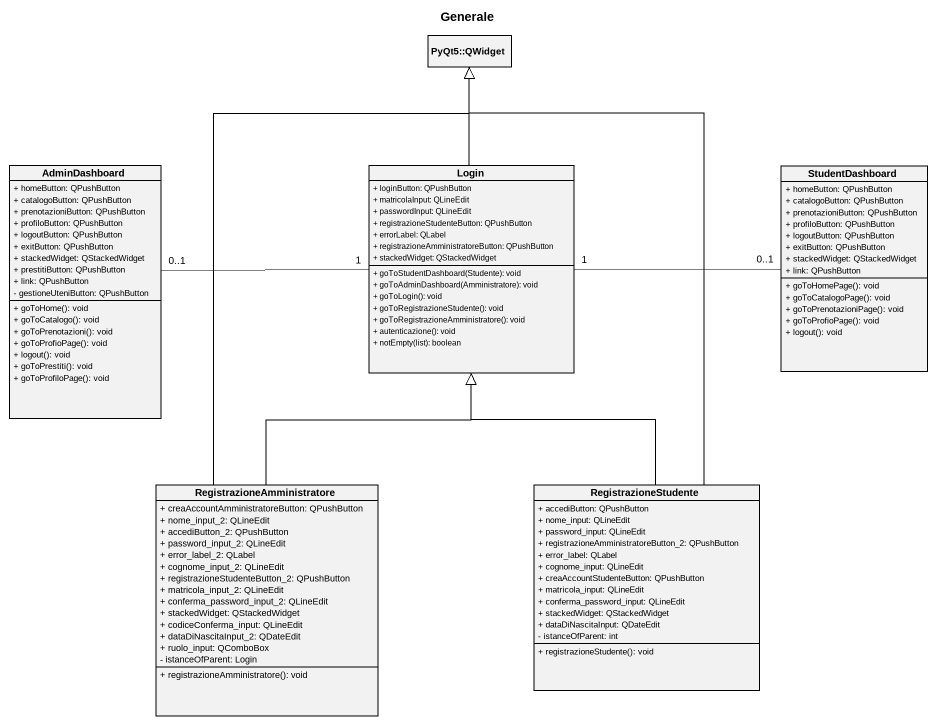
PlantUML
@startuml
title Generale
hide circle
hide empty members
skinparam classAttributeIconSize 0
class "PyQt5::QWidget" as PyQt5_QWidget
class AdminDashboard {
  + homeButton: QPushButton
  + catalogoButton: QPushButton
  + prenotazioniButton: QPushButton
  + profiloButton: QPushButton
  + logoutButton: QPushButton
  + exitButton: QPushButton
  + stackedWidget: QStackedWidget
  + prestitiButton: QPushButton
  + link: QPushButton
  - gestioneUteniButton: QPushButton
  + goToHome(): void
  + goToCatalogo(): void
  + goToPrenotazioni(): void
  + goToProfioPage(): void
  + logout(): void
  + goToPrestiti(): void
  + goToProfiloPage(): void
}
class Login {
  + loginButton: QPushButton
  + matricolaInput: QLineEdit
  + passwordInput: QLineEdit
  + registrazioneStudenteButton: QPushButton
  + errorLabel: QLabel
  + registrazioneAmministratoreButton: QPushButton
  + stackedWidget: QStackedWidget
  + goToStudentDashboard(Studente): void
  + goToAdminDashboard(Amministratore): void
  + goToLogin(): void
  + goToRegistrazioneStudente(): void
  + goToRegistrazioneAmministratore(): void
  + autenticazione(): void
  + notEmpty(list): boolean
}
class StudentDashboard {
  + homeButton: QPushButton
  + catalogoButton: QPushButton
  + prenotazioniButton: QPushButton
  + profiloButton: QPushButton
  + logoutButton: QPushButton
  + exitButton: QPushButton
  + stackedWidget: QStackedWidget
  + link: QPushButton
  + goToHomePage(): void
  + goToCatalogoPage(): void
  + goToPrenotazioniPage(): void
  + goToProfioPage(): void
  + logout(): void
}
class RegistrazioneAmministratore {
  + creaAccountAmministratoreButton: QPushButton
  + nome_input_2: QLineEdit
  + accediButton_2: QPushButton
  + password_input_2: QLineEdit
  + error_label_2: QLabel
  + cognome_input_2: QLineEdit
  + registrazioneStudenteButton_2: QPushButton
  + matricola_input_2: QLineEdit
  + conferma_password_input_2: QLineEdit
  + stackedWidget: QStackedWidget
  + codiceConferma_input: QLineEdit
  + dataDiNascitaInput_2: QDateEdit
  + ruolo_input: QComboBox
  - istanceOfParent: Login
  + registrazioneAmministratore(): void
}
class RegistrazioneStudente {
  + accediButton: QPushButton
  + nome_input: QLineEdit
  + password_input: QLineEdit
  + registrazioneAmministratoreButton_2: QPushButton
  + error_label: QLabel
  + cognome_input: QLineEdit
  + creaAccountStudenteButton: QPushButton
  + matricola_input: QLineEdit
  + conferma_password_input: QLineEdit
  + stackedWidget: QStackedWidget
  + dataDiNascitaInput: QDateEdit
  - istanceOfParent: int
  + registrazioneStudente(): void
}
Login -up-|> PyQt5_QWidget
Login "1" -left- "0..1" AdminDashboard
Login "1" -right- "0..1" StudentDashboard
RegistrazioneAmministratore -up-|> PyQt5_QWidget
RegistrazioneAmministratore -up-|> Login
RegistrazioneStudente -up-|> PyQt5_QWidget
RegistrazioneStudente -up-|> Login
@enduml
